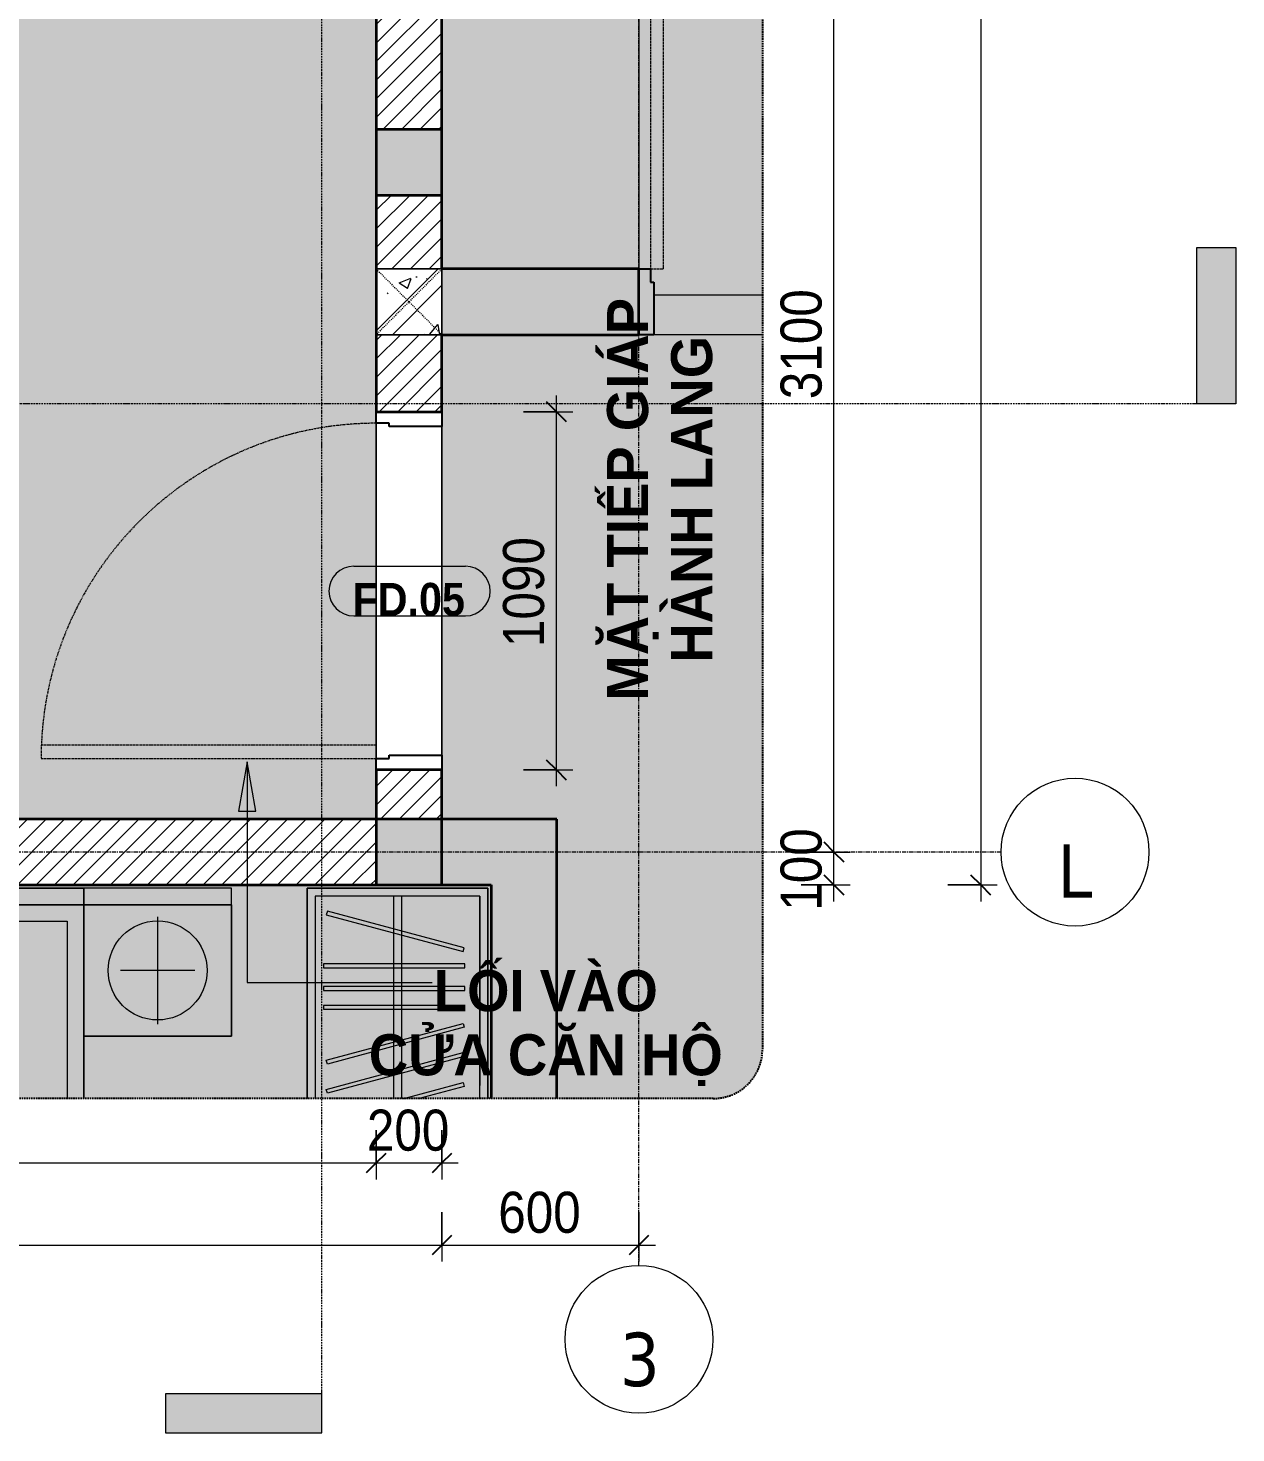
# Model space of a CAD drawing. Header units: millimetres. Extents: x 31499 to 223976, y 3719 to 80291.
# Drawn here: x 40793 to 44470, y 68169 to 72445 of the extents above; entities that cross this region are included whole.
import ezdxf

# ---------------------------------------------------------------- set-up
doc = ezdxf.new("R2010")
doc.units = ezdxf.units.MM
for name, pattern in [('Dash', [6, 3, -3]), ('Dash - Tight', [4.5, 3, -1.5]), ('Dash Dot 3_16_', [7.9375, 4.7625, -1.5875, 0, -1.5875]), ('Grid Line', [22.225, 12.7, -3.175, 3.175, -3.175]), ('Hidden', [7.14375, 4.7625, -2.38125])]:
    doc.linetypes.add(name, pattern=pattern)
for name, color, linetype, lineweight in [('0-1', 7, 'Continuous', 5), ('A-ANNO-DIMS', 211, 'Continuous', 9), ('A-ANNO-DIMS-50', 211, 'Continuous', 9), ('A-DETL-GENF-1', 7, 'Continuous', 18), ('A-DETL-GENF-3', 92, 'Dash - Tight', 18), ('A-DETL-GENF-4', 92, 'Hidden', 25), ('A-DETL-GENF-5', 9, 'Continuous', 18), ('A-DETL-MEDM', 33, 'Continuous', 35), ('A-DETL-THIN', 151, 'Continuous', 18), ('A-DOOR', 31, 'Continuous', 18), ('A-DOOR-FRAM', 31, 'Continuous', 25), ('A-DOOR-IDEN', 31, 'Continuous', 9), ('A-FLOR', 192, 'Continuous', 18), ('A-FLOR-2', 9, 'Continuous', 18), ('A-FLOR-3', 7, 'Continuous', 18), ('A-WALL', 113, 'Continuous', 18), ('A-WALL-7', 113, 'Continuous', 35), ('A-WALL-PATT-2', 111, 'Continuous', 18), ('G-ANNO-SYMB', 111, 'Continuous', 9), ('G-ANNO-SYMB-1', 111, 'Dash Dot 3_16_', 18), ('G-ANNO-TEXT-1', 7, 'Continuous', 9), ('G-ANNO-TEXT-2', 170, 'Continuous', 9), ('I-FURN', 30, 'Continuous', 18), ('I-FURN-1', 50, 'Continuous', 18), ('S-COLS', 52, 'Continuous', 18), ('S-COLS-8', 52, 'Dash', 18), ('S-COLS-9', 52, 'Continuous', 35), ('S-COLS-HDLN', 52, 'Dash', 18), ('S-GRID-1', 1, 'Grid Line', 9), ('S-GRID-IDEN', 1, 'Continuous', 9)]:
    doc.layers.add(name, color=color, linetype=linetype, lineweight=lineweight)
doc.layers.add('A-DETL-GENF-2', color=7, linetype='Continuous', lineweight=18, transparency=0.2)
doc.styles.add('Arial_B', font='arialbd.ttf', dxfattribs={"width": 0.9, "height": 100})
doc.styles.add('Arial_B_2', font='arialbd.ttf', dxfattribs={"width": 0.95, "height": 125})
doc.styles.add('Tahoma_B', font='tahomabd.ttf', dxfattribs={"height": 162.5})
doc.styles.add('UTM Avo', font='', dxfattribs={"width": 0.9, "height": 125})
doc.styles.get('UTM Avo').set_extended_font_data('UTM Avo')
doc.dimstyles.new('1_Dim_chi_tiet_2_5', dxfattribs={"dimscale": 304.8, "dimtxt": 124.912619, "dimasz": 0.19685, "dimexe": 0.164042, "dimexo": 0.0625, "dimgap": 0.016404, "dimtad": 1, "dimdec": 0, "dimrnd": 5, "dimzin": 0, "dimdsep": 46, "dimtxsty": 'UTM Avo', "dimblk1": 'OBLIQUE', "dimblk2": 'OBLIQUE', "dimsah": 1, "dimcen": 0.09, "dimdle": 0.164042, "dimazin": 0, "dimtfac": 1, "dimtdec": 4, "dimtix": 1, "dimtmove": 0, "dimatfit": 3, "dimfxl": 0.328084, "dimfxlon": 1, "dimtvp": 1, "dimtolj": 1, "dimtzin": 0, "dimarcsym": 2})
pattern_1 = [(45, (0, 0), (-28.284271, 28.284271), [])]
pattern_2 = [(50, (0, 0), (364.3679, -31.8783), [38.1, -419.1]), (355, (0, 0), (-70.4859, 382.1133), [30.48, -335.28]), (100.451, (30.36, -2.66), (293.885, 350.2334), [32.38, -356.18]), (46.184, (0, 101.6), (542.1585, -84.0858), [57.15, -628.65]), (96.636, (45.2, 94.6), (474.805, 494.8554), [48.57, -534.27]), (351.184, (0, 101.6), (474.8102, 494.85), [45.72, -502.92]), (21, (50.8, 76.2), (303.2285, -204.5305), [38.1, -419.1]), (326, (50.8, 76.2), (123.6039, 368.376), [30.48, -335.28]), (71.451, (76.07, 59.16), (426.8341, 163.8427), [32.38, -356.18]), (37.5, (0, 0), (6.17665, 169.11015), [3.353, -327.863, 3.353, -337.007, -336.55]), (37.5, (0, 0), (6.17665, 169.11015), [-671.576, 3.353, -333.197]), (7.5, (0, 0), (133.63888, 200.3615), [3.353, -190.703, 3.353, -320.243, -128.27]), (7.5, (0, 0), (133.63888, 200.3615), [-517.652, 3.353, -124.917]), (327.5, (-113.28, 0), (271.18182, -11.45836), [3.353, -123.647, 3.353, -392.887, -525.78]), (327.5, (-113.28, 0), (271.18182, -11.45836), [-523.24, 3.353, -522.427]), (317.5, (-164.08, 0), (296.2585, 50.85285), [3.353, -161.747, 3.353, -259.791, -373.38]), (317.5, (-164.08, 0), (296.2585, 50.85285), [-428.244, 3.353, -370.027]), (45, (0, 0), (-125.7236, 125.7236), []), (45, (0, 190.5), (-125.7236, 125.7236), [])]

# ---------------------------------------------------------------- blocks, each defined once
blk = doc.blocks.new('NCV_TKTC_KET CAU_rvt-1-TKCS_CĂN HỘ LOẠI 2A - MẶT BẰNG')
at = {"layer": 'A-FLOR-2'}
for p, q in [((42652.6, 73111.9), (42652.6, 71711.9)), ((42697.6, 71633.6), (43028.4, 71633.6))]:
    blk.add_line(p, q, dxfattribs=at)
blk = doc.blocks.new('GIUONG NGU-2TAB-1600x2000 - GIUONG NGU-2TAB-1600x2000-885815-TKCS_CĂN HỘ LOẠI 2A - MẶT BẰNG')
at = {"layer": 'I-FURN-1'}
for p, q in [((458.5, 0), (8.5, 0)), ((8.5, 0), (8.5, -50)), ((458.5, -50), (458.5, 0)), ((2108.2, 0), (458.5, 0)), ((458.5, 0), (458.5, -50)), ((458.5, 0), (2108.2, 0)), ((2108.2, -50), (2108.2, 0)), ((2558.2, 0), (2108.2, 0)), ((2108.2, 0), (2108.2, -50)), ((2558.2, -50), (2558.2, 0)), ((458.5, -50), (8.5, -50)), ((8.5, -50), (8.5, -450.3)), ((8.5, -50), (458.5, -50)), ((458.5, -50), (8.5, -50)), ((8.5, -50), (8.5, -450.3)), ((458.5, -450.3), (458.5, -50)), ((2108.2, -50), (458.5, -50)), ((458.5, -50), (458.5, -640)), ((458.5, -50), (2108.2, -50)), ((458.5, -640), (458.5, -50)), ((458.5, -450.3), (458.5, -50)), ((458.5, -50), (2108.2, -50)), ((2558.2, -50), (2108.2, -50)), ((2108.2, -50), (2108.2, -450.3)), ((2108.2, -640), (2108.2, -50)), ((2108.2, -50), (2558.2, -50)), ((2108.2, -50), (2558.2, -50)), ((2108.2, -450.3), (2108.2, -50)), ((2108.2, -50), (2108.2, -640)), ((2558.2, -450.3), (2558.2, -50)), ((2558.2, -50), (2558.2, -450.3)), ((233.5, -86.8), (233.5, -413.5)), ((508.5, -100), (2058.2, -100)), ((508.5, -640), (508.5, -100)), ((2058.2, -100), (2058.2, -640)), ((2333.2, -86.8), (2333.2, -413.5)), ((120.2, -250.2), (346.8, -250.2)), ((2446.5, -250.2), (2219.8, -250.2)), ((8.5, -450.3), (458.5, -450.3)), ((8.5, -450.3), (458.5, -450.3)), ((2108.2, -450.3), (2558.2, -450.3)), ((2558.2, -450.3), (2108.2, -450.3))]:
    blk.add_line(p, q, dxfattribs=at)
for centre in [(233.5, -250.2), (2333.2, -250.2)]:
    blk.add_circle(centre, 150.7, dxfattribs=at)
blk = doc.blocks.new('TU QUAN AO-SUITE ROOM_3 - TU QUAN AO-SUITE ROOM_3-901193-TKCS_CĂN HỘ LOẠI 2A - MẶT BẰNG')
at = {"layer": 'I-FURN-1'}
for p, q in [((-550, 0), (-550, 640)), ((-550, 640), (-550, 0)), ((-526, 640), (-526, 600)), ((-526, 640), (-526, 24)), ((-526, 24), (-526, 600)), ((-478.3, 603.1), (-340.7, 640)), ((-478.3, 511.9), (-61.3, 623.6)), ((-475.2, 591.5), (-478.3, 603.1)), ((-294.4, 640), (-475.2, 591.5)), ((-58.2, 612.1), (-475.2, 500.3)), ((-287, 576), (-287, 640)), ((-263, 576), (-263, 640)), ((-61.3, 623.6), (-58.2, 612.1)), ((-24, 24), (-24, 640)), ((0, 640), (0, 0)), ((0, 0), (0, 640)), ((-550, 24), (-550, 576)), ((-287, 24), (-287, 576)), ((-263, 24), (-263, 576)), ((-478.3, 423.1), (-61.3, 534.9)), ((-58.2, 523.3), (-475.2, 411.5)), ((-61.3, 534.9), (-58.2, 523.3)), ((-475.2, 500.3), (-478.3, 511.9)), ((-475.2, 411.5), (-478.3, 423.1)), ((-480.1, 368.4), (-480.1, 356.4)), ((-50.1, 368.4), (-480.1, 368.4)), ((-480.1, 356.4), (-50.1, 356.4)), ((-50.1, 356.4), (-50.1, 368.4)), ((-480.1, 311.2), (-480.1, 299.2)), ((-50.1, 311.2), (-480.1, 311.2)), ((-50.1, 299.2), (-50.1, 311.2)), ((-480.1, 299.2), (-50.1, 299.2)), ((-480.1, 241.7), (-480.1, 229.7)), ((-50.1, 241.7), (-480.1, 241.7)), ((-480.1, 229.7), (-50.1, 229.7)), ((-50.1, 229.7), (-50.1, 241.7)), ((-475.2, 192.7), (-478.3, 181.1)), ((-478.3, 181.1), (-61.3, 69.4)), ((-58.2, 80.9), (-475.2, 192.7)), ((-61.3, 69.4), (-58.2, 80.9)), ((-526, 24), (-24, 24)), ((0, 0), (-550, 0)), ((-550, 0), (0, 0))]:
    blk.add_line(p, q, dxfattribs=at)
blk = doc.blocks.new('NCV_TKTC_TANG 2_rvt-1-TKCS_CĂN HỘ LOẠI 2A - MẶT BẰNG')
at = {"layer": 'A-FLOR-3'}
for p, q in [((41852.6, 70036.9), (41852.6, 73236.9)), ((41852.6, 71277.4), (41852.6, 70187.4)), ((42052.6, 70232.3), (42052.6, 71232.4))]:
    blk.add_line(p, q, dxfattribs=at)
at = {"layer": 'I-FURN'}
blk.add_blockref('GIUONG NGU-2TAB-1600x2000 - GIUONG NGU-2TAB-1600x2000-885815-TKCS_CĂN HỘ LOẠI 2A - MẶT BẰNG', (38854.1, 69826.9), dxfattribs=at)
at = {"layer": 'I-FURN', "rotation": 180}
blk.add_blockref('TU QUAN AO-SUITE ROOM_3 - TU QUAN AO-SUITE ROOM_3-901193-TKCS_CĂN HỘ LOẠI 2A - MẶT BẰNG', (41642.6, 69826.9), dxfattribs=at)
blk = doc.blocks.new('G1_SOF - BO TRU - 200x200-3052400-TKCS_CĂN HỘ LOẠI 2A - MẶT BẰNG')
at = {"layer": 'S-COLS-HDLN'}
for p, q in [((-100, 100), (100, -100)), ((100, 100), (-100, -100))]:
    blk.add_line(p, q, dxfattribs=at)
blk = doc.blocks.new('FD_01 - FD_01-1200x2200mm-1787918-TKCS_CĂN HỘ LOẠI 2A - MẶT BẰNG')
at = {"layer": 'A-DETL-GENF-3'}
for p, q in [((610, -100), (570, -100)), ((570, -100), (570, -1320)), ((610, -1320), (610, -100)), ((570, -1320), (610, -1320))]:
    blk.add_line(p, q, dxfattribs=at)
blk.add_arc((610, -100), 1220, 253.7549, 268.1211, dxfattribs=at)
at = {"layer": 'A-DOOR-FRAM'}
for p, q in [((600, 100), (645, 100)), ((600, -60), (600, 100)), ((645, 100), (645, -100)), ((610, -60), (600, -60)), ((610, -100), (610, -60)), ((645, -100), (610, -100))]:
    blk.add_line(p, q, dxfattribs=at)
blk = doc.blocks.new('FD_05 - FD_05-1000x2200mm-835433-TKCS_CĂN HỘ LOẠI 2A - MẶT BẰNG')
at = {"layer": 'A-DETL-GENF-3'}
for p, q in [((510, -100), (470, -100)), ((470, -100), (470, -1120)), ((510, -1120), (510, -100)), ((470, -1120), (510, -1120))]:
    blk.add_line(p, q, dxfattribs=at)
blk.add_arc((510, -100), 1020, 180, 267.7525, dxfattribs=at)
at = {"layer": 'A-DOOR-FRAM'}
for p, q in [((-545, 100), (-500, 100)), ((-545, -100), (-545, 100)), ((-500, 100), (-500, -60)), ((500, 100), (545, 100)), ((500, -60), (500, 100)), ((545, 100), (545, -100)), ((-500, -60), (-510, -60)), ((-510, -60), (-510, -100)), ((510, -60), (500, -60)), ((510, -100), (510, -60)), ((-510, -100), (-545, -100)), ((545, -100), (510, -100))]:
    blk.add_line(p, q, dxfattribs=at)
blk = doc.blocks.new('BORDER VIEW - BORDER VIEW-3749566-TKCS_CĂN HỘ LOẠI 2A - MẶT BẰNG')
at = {"layer": 'A-DETL-GENF-4'}
for p, q in [((9975.9, 9485), (9975.9, 150)), ((9825.9, 0), (150, 0))]:
    blk.add_line(p, q, dxfattribs=at)
blk.add_arc((9825.9, 150), 150, 270, 0, dxfattribs=at)
blk = doc.blocks.new('Grid - M_Grid Head - Circle-353313-TKCS_CĂN HỘ LOẠI 2A - MẶT BẰNG')
at = {"layer": 'S-GRID-IDEN'}
blk.add_circle((0, 0), 4.5, dxfattribs=at)
blk = doc.blocks.new('Section - 3_32_ x 3_8_-4701953-TKCS_CĂN HỘ LOẠI 2A - MẶT BẰNG')
at = {"layer": 'G-ANNO-SYMB'}
blk.add_hatch(color=256, dxfattribs=at).paths.add_polyline_path([(0, 9.525), (0, 0), (-2.38125, 0), (-2.38125, 9.525)])
for p, q in [((0, 9.525), (-2.38125, 9.525)), ((-2.38125, 9.525), (-2.38125, 0)), ((0, 0), (0, 9.525)), ((-2.38125, 0), (0, 0))]:
    blk.add_line(p, q, dxfattribs=at)
blk = doc.blocks.new('DIMBLOCK1-TKCS_CĂN HỘ LOẠI 2A - MẶT BẰNG')
at = {"layer": 'A-ANNO-DIMS-50', "lineweight": 25}
for p, q in [((43245.9, 69936.9), (43215.9, 69966.9)), ((43245.9, 69936.9), (43275.9, 69906.9)), ((43245.9, 69836.9), (43215.9, 69866.9)), ((43245.9, 69836.9), (43275.9, 69806.9))]:
    blk.add_line(p, q, dxfattribs=at)
at = {"layer": 'A-ANNO-DIMS-50'}
for p, q in [((43145.9, 69936.9), (43295.9, 69936.9)), ((43245.9, 69936.9), (43145.9, 69936.9)), ((43245.9, 69786.9), (43245.9, 69936.9)), ((43145.9, 69836.9), (43295.9, 69836.9)), ((43245.9, 69836.9), (43145.9, 69836.9))]:
    blk.add_line(p, q, dxfattribs=at)
at = {"layer": 'A-ANNO-DIMS-50', "color": 0, "insert": (43083.5, 69758.6), "char_height": 125, "width": 308.118, "attachment_point": 1, "rotation": 90, "line_spacing_factor": 1.110334, "style": 'UTM Avo'}
blk.add_mtext('100', dxfattribs=at)
blk = doc.blocks.new('_Oblique')
at = {"color": 0, "linetype": 'ByBlock', "lineweight": -2}
blk.add_line((-0.5, -0.5), (0.5, 0.5), dxfattribs=at)
blk = doc.blocks.new('DIMBLOCK2-TKCS_CĂN HỘ LOẠI 2A - MẶT BẰNG')
at = {"layer": 'A-ANNO-DIMS-50'}
for p, q in [((43145.9, 73036.9), (43295.9, 73036.9)), ((43245.9, 73036.9), (43145.9, 73036.9)), ((43245.9, 69936.9), (43245.9, 73036.9)), ((43145.9, 69936.9), (43295.9, 69936.9)), ((43245.9, 69936.9), (43145.9, 69936.9))]:
    blk.add_line(p, q, dxfattribs=at)
at = {"layer": 'A-ANNO-DIMS-50', "lineweight": 25}
for p, q in [((43245.9, 73036.9), (43215.9, 73066.9)), ((43245.9, 73036.9), (43275.9, 73006.9)), ((43245.9, 69936.9), (43215.9, 69966.9)), ((43245.9, 69936.9), (43275.9, 69906.9))]:
    blk.add_line(p, q, dxfattribs=at)
at = {"layer": 'A-ANNO-DIMS-50', "color": 0, "insert": (43083.5, 71315.7), "char_height": 125, "width": 410.824, "attachment_point": 1, "rotation": 90, "line_spacing_factor": 1.110334, "style": 'UTM Avo'}
blk.add_mtext('3100', dxfattribs=at)
blk = doc.blocks.new('DIMBLOCK4-TKCS_CĂN HỘ LOẠI 2A - MẶT BẰNG')
at = {"layer": 'A-ANNO-DIMS-50', "lineweight": 25}
for p, q in [((43692.9, 78236.9), (43662.9, 78266.9)), ((43692.9, 78236.9), (43722.9, 78206.9)), ((43692.9, 69836.9), (43662.9, 69866.9)), ((43692.9, 69836.9), (43722.9, 69806.9))]:
    blk.add_line(p, q, dxfattribs=at)
at = {"layer": 'A-ANNO-DIMS-50'}
for p, q in [((43692.9, 78286.9), (43692.9, 69786.9)), ((43792.9, 78236.9), (43642.9, 78236.9)), ((43692.9, 78236.9), (43792.9, 78236.9)), ((43592.9, 69836.9), (43742.9, 69836.9)), ((43692.9, 69836.9), (43592.9, 69836.9))]:
    blk.add_line(p, q, dxfattribs=at)
at = {"layer": 'A-ANNO-DIMS-50', "color": 0, "insert": (43530.5, 73865.8), "char_height": 125, "width": 410.824, "attachment_point": 1, "rotation": 90, "line_spacing_factor": 1.110334, "style": 'UTM Avo'}
blk.add_mtext('8400', dxfattribs=at)
blk = doc.blocks.new('DIMBLOCK20-TKCS_CĂN HỘ LOẠI 2A - MẶT BẰNG')
at = {"layer": 'A-ANNO-DIMS-50'}
for p, q in [((33652.6, 68840.8), (33652.6, 68690.8)), ((33652.6, 68740.8), (33652.6, 68840.8)), ((42052.6, 68840.8), (42052.6, 68690.8)), ((42052.6, 68740.8), (42052.6, 68840.8)), ((33602.6, 68740.8), (42052.6, 68740.8))]:
    blk.add_line(p, q, dxfattribs=at)
at = {"layer": 'A-ANNO-DIMS-50', "lineweight": 25}
for p, q in [((33652.6, 68740.8), (33682.6, 68770.8)), ((42052.6, 68740.8), (42082.6, 68770.8)), ((33652.6, 68740.8), (33622.6, 68710.8)), ((42052.6, 68740.8), (42022.6, 68710.8))]:
    blk.add_line(p, q, dxfattribs=at)
at = {"layer": 'A-ANNO-DIMS-50', "color": 0, "insert": (37681.4, 68903.2), "char_height": 125, "width": 410.824, "attachment_point": 1, "line_spacing_factor": 1.110334, "style": 'UTM Avo'}
blk.add_mtext('8400', dxfattribs=at)
blk = doc.blocks.new('DIMBLOCK21-TKCS_CĂN HỘ LOẠI 2A - MẶT BẰNG')
at = {"layer": 'A-ANNO-DIMS-50'}
for p, q in [((42052.6, 68840.8), (42052.6, 68690.8)), ((42052.6, 68740.8), (42052.6, 68840.8)), ((42652.6, 68840.8), (42652.6, 68690.8)), ((42652.6, 68740.8), (42652.6, 68840.8)), ((42052.6, 68740.8), (42702.6, 68740.8))]:
    blk.add_line(p, q, dxfattribs=at)
at = {"layer": 'A-ANNO-DIMS-50', "lineweight": 25}
for p, q in [((42052.6, 68740.8), (42082.6, 68770.8)), ((42652.6, 68740.8), (42682.6, 68770.8)), ((42052.6, 68740.8), (42022.6, 68710.8)), ((42652.6, 68740.8), (42622.6, 68710.8))]:
    blk.add_line(p, q, dxfattribs=at)
at = {"layer": 'A-ANNO-DIMS-50', "color": 0, "insert": (42224.2, 68903.2), "char_height": 125, "width": 308.118, "attachment_point": 1, "line_spacing_factor": 1.110334, "style": 'UTM Avo'}
blk.add_mtext('600', dxfattribs=at)
blk = doc.blocks.new('STN_Door Tag - STN_Door Tag-1788670-TKCS_CĂN HỘ LOẠI 2A - MẶT BẰNG')
at = {"layer": 'A-DOOR-IDEN'}
for p, q in [((-3.37, 1.495), (3.431, 1.495)), ((-3.37, -1.524), (3.431, -1.524))]:
    blk.add_line(p, q, dxfattribs=at)
for centre, start, end in [((-3.37, -0.015), 90, 270), ((3.431, -0.015), 270, 90)]:
    blk.add_arc(centre, 1.509, start, end, dxfattribs=at)
blk = doc.blocks.new('DIMBLOCK22-TKCS_CĂN HỘ LOẠI 2A - MẶT BẰNG')
at = {"layer": 'A-ANNO-DIMS-50'}
for p, q in [((42401, 70137.3), (42401, 71327.3)), ((42301, 71277.3), (42451, 71277.3)), ((42401, 71277.3), (42301, 71277.3)), ((42301, 70187.3), (42451, 70187.3)), ((42401, 70187.3), (42301, 70187.3))]:
    blk.add_line(p, q, dxfattribs=at)
at = {"layer": 'A-ANNO-DIMS-50', "lineweight": 25}
for p, q in [((42401, 71277.3), (42371, 71307.3)), ((42401, 71277.3), (42431, 71247.3)), ((42401, 70187.3), (42371, 70217.3)), ((42401, 70187.3), (42431, 70157.3))]:
    blk.add_line(p, q, dxfattribs=at)
at = {"layer": 'A-ANNO-DIMS-50', "color": 0, "insert": (42238.6, 70561.2), "char_height": 125, "width": 410.824, "attachment_point": 1, "rotation": 90, "line_spacing_factor": 1.110334, "style": 'UTM Avo'}
blk.add_mtext('1090', dxfattribs=at)
blk = doc.blocks.new('DIMBLOCK61-TKCS_CĂN HỘ LOẠI 2A - MẶT BẰNG')
at = {"layer": 'A-ANNO-DIMS-50'}
for p, q in [((35052.6, 69090.8), (35052.6, 68940.8)), ((35052.6, 68990.8), (35052.6, 69090.8)), ((41852.6, 69090.8), (41852.6, 68940.8)), ((41852.6, 68990.8), (41852.6, 69090.8)), ((35052.6, 68990.8), (41852.6, 68990.8))]:
    blk.add_line(p, q, dxfattribs=at)
at = {"layer": 'A-ANNO-DIMS-50', "lineweight": 25}
for p, q in [((35052.6, 68990.8), (35082.6, 69020.8)), ((41852.6, 68990.8), (41882.6, 69020.8)), ((35052.6, 68990.8), (35022.6, 68960.8)), ((41852.6, 68990.8), (41822.6, 68960.8))]:
    blk.add_line(p, q, dxfattribs=at)
at = {"layer": 'A-ANNO-DIMS-50', "color": 0, "insert": (38281.4, 69153.2), "char_height": 125, "width": 410.824, "attachment_point": 1, "line_spacing_factor": 1.110334, "style": 'UTM Avo'}
blk.add_mtext('6800', dxfattribs=at)
blk = doc.blocks.new('DIMBLOCK62-TKCS_CĂN HỘ LOẠI 2A - MẶT BẰNG')
at = {"layer": 'A-ANNO-DIMS-50'}
for p, q in [((41852.6, 69090.8), (41852.6, 68940.8)), ((41852.6, 68990.8), (41852.6, 69090.8)), ((42052.6, 69090.8), (42052.6, 68940.8)), ((42052.6, 68990.8), (42052.6, 69090.8)), ((41852.6, 68990.8), (42102.6, 68990.8))]:
    blk.add_line(p, q, dxfattribs=at)
at = {"layer": 'A-ANNO-DIMS-50', "lineweight": 25}
for p, q in [((41852.6, 68990.8), (41882.6, 69020.8)), ((42052.6, 68990.8), (42082.6, 69020.8)), ((41852.6, 68990.8), (41822.6, 68960.8)), ((42052.6, 68990.8), (42022.6, 68960.8))]:
    blk.add_line(p, q, dxfattribs=at)
at = {"layer": 'A-ANNO-DIMS-50', "color": 0, "insert": (41824.3, 69153.2), "char_height": 125, "width": 308.118, "attachment_point": 1, "line_spacing_factor": 1.110334, "style": 'UTM Avo'}
blk.add_mtext('200', dxfattribs=at)

msp = doc.modelspace()

# ---------------------------------------------------------------- hatches: boundary and pattern name
at = {"layer": 'A-DETL-GENF-1'}
msp.add_hatch(color=256, dxfattribs=at).paths.add_polyline_path([(38852.6, 70036.9), (41852.6, 70036.9), (41852.6, 73236.9), (38052.6, 73236.9), (38052.6, 76436.9), (37052.6, 76436.9), (37052.6, 73236.9), (35052.6, 73236.9), (35052.6, 70036.9), (37552.6, 70036.9), (37552.7, 70111.9), (38852.6, 70111.9)])
at = {"layer": 'A-DETL-GENF-2'}
h = msp.add_hatch(color=256, dxfattribs=at)
h.paths.add_polyline_path([(38862.6, 69186.9), (42878.4, 69186.9), (42917.2, 69192.1), (42953.4, 69207), (42984.5, 69230.9), (43008.3, 69261.9), (43023.3, 69298.1), (43028.4, 69336.9), (43028.4, 78671.9), (43023.3, 78710.7), (43008.3, 78746.9), (42984.5, 78778), (42953.4, 78801.8), (42917.2, 78816.8), (42878.4, 78821.9), (33202.6, 78821.9), (33163.7, 78816.8), (33127.6, 78801.8), (33096.5, 78778), (33072.7, 78746.9), (33057.7, 78710.7), (33052.6, 78668.1), (33052.6, 69336.9), (33057.7, 69298.1), (33072.7, 69261.9), (33096.5, 69230.9), (33127.6, 69207), (33163.7, 69192.1), (33202.6, 69186.9), (38852.6, 69186.9)])
h.paths.add_polyline_path([(37495.5, 69694.2), (37483, 69695.9), (37471.4, 69700.7), (37461.4, 69708.3), (37453.7, 69718.3), (37448.9, 69729.9), (37447.3, 69742.4), (37450.5, 69742.4), (37452.3, 69729.9), (37457.7, 69718.3), (37463.6, 69710.6), (37473, 69703.4), (37483.8, 69698.9), (37495.5, 69697.4), (37507.9, 69699.2), (37519.5, 69704.6), (37527.3, 69710.6), (37534.4, 69719.9), (37538.9, 69730.7), (37540.5, 69742.4), (37543.6, 69742.4), (37542, 69729.9), (37537.2, 69718.3), (37529.5, 69708.3), (37518, 69700), (37507.1, 69695.7), (37503.3, 69695.2)])
h.paths.add_polyline_path([(38042.6, 69761.9), (37552.6, 69761.9), (37552.6, 69836.9), (34352.6, 69836.9), (34352.6, 69761.9), (33652.6, 69761.9), (33652.6, 76536.9), (36152.6, 76536.9), (36152.6, 78036.9), (34052.6, 78036.9), (34052.6, 77886.9), (33652.6, 77886.9), (33652.6, 78238.6), (42252.6, 78238.6), (42252.6, 78640.2), (42652.6, 78640.2), (42652.2, 74516.9), (42052.6, 74516.9), (42052.6, 69836.9), (38852.6, 69836.9), (38852.6, 69761.9), (38052.6, 69761.9)])
h.paths.add_polyline_path([(42369, 73111.9), (42252.6, 73111.9), (42252.6, 73311.9), (42652.6, 73311.9), (42652.6, 73111.9), (42472.5, 73111.9)])
at = {"layer": 'A-DETL-GENF-5'}
h = msp.add_hatch(dxfattribs=at)
h.set_pattern_fill('FP_2', color=256, style=0, pattern_type=2)
h.set_pattern_definition(pattern_2)
h.paths.add_polyline_path([(38052.6, 69761.9), (38852.6, 69762), (38852.6, 70111.9), (37552.7, 70111.9), (37552.7, 69761.9), (37683.7, 69761.9)])
h.paths.add_polyline_path([(33677.6, 69761.9), (34352.6, 69761.9), (34352.6, 70111.9), (33652.6, 70111.9), (33652.6, 69761.9)])
h.paths.add_polyline_path([(41852.6, 69836.9), (42052.6, 69836.9), (42052.6, 70036.9), (41852.6, 70036.9), (41852.6, 69963.7)])
h.paths.add_polyline_path([(42052.6, 71936.9), (42052.6, 72136.9), (41852.6, 72136.9), (41852.6, 71936.9), (41884.8, 71936.9)])
h.paths.add_polyline_path([(34352.6, 73039), (34352.6, 73386.9), (33652.6, 73386.9), (33652.6, 73039), (33852.6, 73039)])
h.paths.add_polyline_path([(36952.6, 73236.9), (37052.6, 73236.9), (37052.6, 73436.9), (36952.6, 73436.9), (36952.6, 73336.9)])
h.paths.add_polyline_path([(38052.6, 73236.9), (38152.6, 73236.9), (38152.6, 73436.9), (38052.6, 73436.9), (38052.6, 73336.9)])
h.paths.add_polyline_path([(39952.6, 73236.9), (40052.6, 73236.9), (40052.6, 73436.9), (39952.6, 73436.9), (39952.6, 73273.5)])
h.paths.add_polyline_path([(42652.2, 74516.9), (42653, 74516.9), (42652.6, 74916.9), (42452.6, 74916.9), (42452.6, 74516.9)])
h.paths.add_polyline_path([(38152.6, 76336.9), (38152.6, 76536.9), (38052.6, 76536.9), (38052.6, 76336.9)])
h.paths.add_polyline_path([(36957.3, 76336.9), (37052.6, 76336.9), (37052.6, 76536.9), (36952.6, 76536.9), (36952.6, 76336.9)])
h.paths.add_polyline_path([(33852.6, 76336.9), (33852.6, 76536.9), (33652.6, 76536.9), (33652.6, 76336.9)])
h.paths.add_polyline_path([(38152.6, 77886.9), (38652.6, 77886.9), (38652.6, 78236.9), (37952.6, 78236.9), (37952.6, 77886.9), (38052.6, 77886.9)])
h.paths.add_polyline_path([(34052.6, 77886.9), (34052.6, 78236.9), (33652.6, 78236.9), (33652.6, 77886.9), (33890.6, 77886.9)])
h.paths.add_polyline_path([(42252.6, 77936.9), (42652.6, 77936.9), (42652.2, 78640.2), (42252.6, 78640.2), (42252.6, 78029)])
at = {"layer": 'A-WALL-PATT-2'}
h = msp.add_hatch(dxfattribs=at)
h.set_pattern_fill('FP_1', color=256, style=0, pattern_type=2)
h.set_pattern_definition(pattern_1)
h.paths.add_polyline_path([(42052.6, 70036.9), (42052.6, 70036.9), (42052.6, 70187.3), (41852.6, 70187.3), (41852.6, 70036.9)])
h.paths.add_polyline_path([(42052.6, 71277.3), (42052.6, 71511.9), (41852.6, 71511.9), (41852.6, 71277.3), (42052.6, 71277.3)])
h.paths.add_polyline_path([(41852.6, 71711.9), (42052.6, 71711.9), (42052.6, 71936.9), (41852.6, 71936.9)])
h.paths.add_polyline_path([(41852.6, 72136.9), (42052.6, 72136.9), (42052.6, 74516.9), (41852.6, 74516.9), (41852.6, 72824.1)])
h = msp.add_hatch(dxfattribs=at)
h.set_pattern_fill('FP_1', color=256, style=0, pattern_type=2)
h.set_pattern_definition(pattern_1)
h.paths.add_polyline_path([(39691.7, 69836.9), (41852.6, 69836.9), (41852.6, 70036.9), (38852.6, 70036.9), (38852.7, 69836.9)])
at = {"layer": 'G-ANNO-TEXT-2'}
msp.add_hatch(color=256, dxfattribs=at).paths.add_polyline_path([(41459.7, 70212.1), (41433.2, 70062.1), (41486.1, 70062.1)])
at = {"layer": 'S-COLS'}
h = msp.add_hatch(dxfattribs=at)
h.set_pattern_fill('FP_2', color=256, style=0, pattern_type=2)
h.set_pattern_definition(pattern_2)
h.paths.add_polyline_path([(42052.6, 71511.9), (42052.6, 71711.9), (41852.6, 71711.9), (41852.6, 71511.9)])

# ---------------------------------------------------------------- linework, layer by layer
at = {"layer": 'A-DETL-MEDM'}
for p, q in [((42052.6, 72136.9), (41852.6, 72136.9)), ((41852.6, 72136.9), (41852.6, 71936.9)), ((42052.6, 71936.9), (42052.6, 72136.9)), ((41852.6, 71936.9), (42052.6, 71936.9)), ((42052.6, 70036.9), (41852.6, 70036.9)), ((41852.6, 70036.9), (41852.6, 69836.9)), ((42052.6, 69836.9), (42052.6, 70036.9)), ((41852.6, 69836.9), (42052.6, 69836.9))]:
    msp.add_line(p, q, dxfattribs=at)
at = {"layer": 'A-DETL-THIN'}
for p, q in [((42052.6, 74516.9), (42052.6, 72136.9)), ((41852.6, 72136.9), (41852.6, 73236.9)), ((41852.6, 70036.9), (41852.6, 71936.9)), ((42052.6, 71936.9), (42052.6, 70036.9)), ((38852.6, 70036.9), (41852.6, 70036.9)), ((41852.6, 69836.9), (38852.6, 69836.9))]:
    msp.add_line(p, q, dxfattribs=at)
at = {"layer": 'A-FLOR'}
for p, q in [((43028.4, 71511.9), (42697.6, 71511.9)), ((42052.6, 71232.3), (42052.6, 70232.3)), ((42402.6, 69836.9), (42402.6, 69186.9))]:
    msp.add_line(p, q, dxfattribs=at)
at = {"layer": 'A-WALL'}
for p, q in [((41852.6, 71711.9), (42052.6, 71711.9)), ((42052.6, 71711.9), (42052.6, 71511.9)), ((42052.6, 71511.9), (41852.6, 71511.9)), ((42052.6, 70036.9), (42052.6, 69836.9))]:
    msp.add_line(p, q, dxfattribs=at)
at = {"layer": 'A-WALL-7'}
for p, q in [((41852.6, 75337.4), (41852.6, 72136.9)), ((42052.6, 71711.9), (42052.6, 73111.9)), ((41852.6, 71936.9), (41852.6, 71711.9)), ((42652.6, 71711.9), (42052.6, 71711.9)), ((42652.6, 71511.9), (42652.6, 71711.9)), ((41852.6, 71511.9), (41852.6, 71277.3)), ((42052.6, 71511.9), (42652.6, 71511.9)), ((42052.6, 71277.3), (42052.6, 71511.9)), ((41852.6, 71277.3), (42052.6, 71277.3)), ((41852.6, 70187.3), (41852.6, 70036.9)), ((42052.6, 70187.3), (41852.6, 70187.3)), ((42052.6, 70036.9), (42052.6, 70187.3)), ((41852.6, 70036.9), (38852.6, 70036.9)), ((42402.6, 70036.9), (42052.6, 70036.9)), ((42402.6, 69836.9), (42402.6, 70036.9)), ((38852.6, 69836.9), (41852.6, 69836.9)), ((42052.6, 69836.9), (42202.6, 69836.9)), ((42202.6, 69836.9), (42202.6, 69186.9)), ((42402.6, 69186.9), (42402.6, 69836.9))]:
    msp.add_line(p, q, dxfattribs=at)
at = {"layer": 'G-ANNO-SYMB-1'}
for p, q in [((41687.3, 68288.3), (41687.3, 79566.9)), ((44350.6, 71301.1), (32245.4, 71301.1))]:
    msp.add_line(p, q, dxfattribs=at)
at = {"layer": 'G-ANNO-TEXT-2'}
for p, q in [((41459.7, 70212.1), (41433.2, 70062.1)), ((41486.1, 70062.1), (41459.7, 70212.1)), ((41459.7, 70212.1), (41459.7, 69539.9)), ((41433.2, 70062.1), (41486.1, 70062.1)), ((41459.7, 69539.9), (41787.3, 69539.9)), ((41787.3, 69539.9), (42023, 69539.9))]:
    msp.add_line(p, q, dxfattribs=at)
at = {"layer": 'S-COLS'}
for p, q in [((42052.6, 71711.9), (41852.6, 71711.9)), ((42052.6, 71511.9), (42052.6, 71711.9)), ((41852.6, 71511.9), (42052.6, 71511.9)), ((42052.6, 69836.9), (42052.6, 70036.9))]:
    msp.add_line(p, q, dxfattribs=at)
at = {"layer": 'S-COLS-9'}
for p, q in [((41852.6, 71711.9), (41852.6, 71511.9)), ((41852.6, 69836.9), (42052.6, 69836.9))]:
    msp.add_line(p, q, dxfattribs=at)
at = {"layer": 'S-GRID-1'}
for p, q in [((42652.6, 69928.9), (42652.6, 78028.3)), ((42504.9, 69936.9), (33847.7, 69936.9)), ((43754.9, 69936.9), (42504.9, 69936.9)), ((42652.6, 68678.9), (42652.6, 69928.9))]:
    msp.add_line(p, q, dxfattribs=at)

# ---------------------------------------------------------------- block references
at = {"layer": '0-1'}
for name in ['NCV_TKTC_KET CAU_rvt-1-TKCS_CĂN HỘ LOẠI 2A - MẶT BẰNG', 'NCV_TKTC_TANG 2_rvt-1-TKCS_CĂN HỘ LOẠI 2A - MẶT BẰNG']:
    msp.add_blockref(name, (0, 0), dxfattribs=at)
at = {"layer": 'A-DETL-GENF-3'}
msp.add_blockref('BORDER VIEW - BORDER VIEW-3749566-TKCS_CĂN HỘ LOẠI 2A - MẶT BẰNG', (33052.6, 69186.9), dxfattribs=at)
at = {"layer": 'A-DOOR'}
for name, p, rotation in [('FD_01 - FD_01-1200x2200mm-1787918-TKCS_CĂN HỘ LOẠI 2A - MẶT BẰNG', (43297.6, 71611.9), 180), ('FD_05 - FD_05-1000x2200mm-835433-TKCS_CĂN HỘ LOẠI 2A - MẶT BẰNG', (41952.6, 70732.3), 269.9999999999999)]:
    msp.add_blockref(name, p, dxfattribs=dict(at, rotation=rotation))
at = {"layer": 'A-DOOR-IDEN', "xscale": 49.99999999999998, "yscale": 49.99999999999998, "zscale": 49.99999999999998}
msp.add_blockref('STN_Door Tag - STN_Door Tag-1788670-TKCS_CĂN HỘ LOẠI 2A - MẶT BẰNG', (41952.6, 70732.3), dxfattribs=at)
at = {"layer": 'G-ANNO-SYMB', "extrusion": (0, 0, -1), "xscale": 49.99999999999998, "yscale": 49.99999999999998, "zscale": 49.99999999999998}
msp.add_blockref('Section - 3_32_ x 3_8_-4701953-TKCS_CĂN HỘ LOẠI 2A - MẶT BẰNG', (-44350.6, 71301.1), dxfattribs=at)
at = {"layer": 'G-ANNO-SYMB', "xscale": 49.99999999999998, "yscale": 49.99999999999998, "zscale": 49.99999999999998, "rotation": 90}
msp.add_blockref('Section - 3_32_ x 3_8_-4701953-TKCS_CĂN HỘ LOẠI 2A - MẶT BẰNG', (41687.3, 68288.3), dxfattribs=at)
at = {"layer": 'S-COLS-8'}
msp.add_blockref('G1_SOF - BO TRU - 200x200-3052400-TKCS_CĂN HỘ LOẠI 2A - MẶT BẰNG', (41952.6, 71611.9), dxfattribs=at)
at = {"layer": 'S-GRID-IDEN', "xscale": 49.99999999999998, "yscale": 49.99999999999998, "zscale": 49.99999999999998, "rotation": 89.99999999999982}
msp.add_blockref('Grid - M_Grid Head - Circle-353313-TKCS_CĂN HỘ LOẠI 2A - MẶT BẰNG', (43979.9, 69936.9), dxfattribs=at)
at = {"layer": 'S-GRID-IDEN', "xscale": 49.99999999999998, "yscale": 49.99999999999998, "zscale": 49.99999999999998}
msp.add_blockref('Grid - M_Grid Head - Circle-353313-TKCS_CĂN HỘ LOẠI 2A - MẶT BẰNG', (42652.6, 68453.9), dxfattribs=at)

# ---------------------------------------------------------------- texts
at = {"layer": 'A-DOOR-IDEN', "insert": (41951.6, 70705.7), "char_height": 100, "width": 351.45, "attachment_point": 5, "line_spacing_factor": 0.936439, "style": 'Arial_B'}
msp.add_mtext('\\pt2.25,4.5,6.75,9,11.25,13.5,15.75,18,20.25,22.5,24.75,27,29.25,31.5,33.75,36,38.25,40.5,42.75,45,47.25,49.5,51.75,54,56.25,58.5,60.75,63,65.25,67.5,69.75,72;FD.05', dxfattribs=at)
at = {"layer": 'G-ANNO-TEXT-1', "insert": (42716.3, 71010.9), "char_height": 125, "width": 1350.9, "attachment_point": 5, "rotation": 90, "line_spacing_factor": 0.936439, "style": 'Arial_B_2'}
msp.add_mtext('\\pt570,1140,1710,2280,2850,3420,3990,4560,5130,5700,6270,6840,7410,7980,8550,9120,9690,10260,10830,11400,11970,12540,13110,13680,14250,14820,15390,15960,16530,17100,17670,18240;MẶT TIẾP GIÁP\\PHÀNH LANG', dxfattribs=at)
at = {"layer": 'G-ANNO-TEXT-1', "insert": (42369, 69401.4), "char_height": 125, "width": 1156.15, "attachment_point": 5, "line_spacing_factor": 0.936439, "style": 'Arial_B_2'}
msp.add_mtext('\\pt570,1140,1710,2280,2850,3420,3990,4560,5130,5700,6270,6840,7410,7980,8550,9120,9690,10260,10830,11400,11970,12540,13110,13680,14250,14820,15390,15960,16530,17100,17670,18240;LỐI VÀO\\PCỬA CĂN HỘ', dxfattribs=at)

# ---------------------------------------------------------------- dimensions: what is measured, and where the dimension line sits
at = {"layer": 'A-ANNO-DIMS'}
for base, p1, p2, override, picture, middle in [((43692.9, 69836.9), (43792.9, 78236.9), (43592.9, 69836.9), {"dimpost": '<>', "dimfxl": 8402.380615}, 'DIMBLOCK4-TKCS_CĂN HỘ LOẠI 2A - MẶT BẰNG', (43623.2, 74036.9)), ((43245.9, 73036.9), (43145.9, 69936.9), (43145.9, 73036.9), {"dimpost": '<>', "dimfxl": 3099.949304}, 'DIMBLOCK2-TKCS_CĂN HỘ LOẠI 2A - MẶT BẰNG', (43176.2, 71486.9)), ((42401, 71277.3), (42301, 70187.3), (42301, 71277.3), {"dimpost": '<>', "dimfxl": 1090}, 'DIMBLOCK22-TKCS_CĂN HỘ LOẠI 2A - MẶT BẰNG', (42331.3, 70732.3)), ((43245.9, 69936.9), (43145.9, 69836.9), (43145.9, 69936.9), {"dimpost": '<>', "dimfxl": 100}, 'DIMBLOCK1-TKCS_CĂN HỘ LOẠI 2A - MẶT BẰNG', (43176.2, 69886.9))]:
    dim = msp.add_linear_dim(base=base, p1=p1, p2=p2, angle=90, dimstyle='1_Dim_chi_tiet_2_5', override=override, dxfattribs=at)
    dim.commit()
    dim.dimension.update_dxf_attribs({"geometry": picture, "text_midpoint": middle})
for base, p1, p2, override, picture, middle in [((41852.6, 68990.8), (35052.6, 69090.8), (41852.6, 69090.8), {"dimpost": '<>', "dimfxl": 6800.071331}, 'DIMBLOCK61-TKCS_CĂN HỘ LOẠI 2A - MẶT BẰNG', (38452.6, 69060.5)), ((42052.6, 68990.8), (41852.6, 69090.8), (42052.6, 69090.8), {"dimpost": '<>', "dimfxl": 200}, 'DIMBLOCK62-TKCS_CĂN HỘ LOẠI 2A - MẶT BẰNG', (41952.6, 69060.5)), ((42052.6, 68740.8), (33652.6, 68840.8), (42052.6, 68840.8), {"dimpost": '<>', "dimfxl": 8400.071331}, 'DIMBLOCK20-TKCS_CĂN HỘ LOẠI 2A - MẶT BẰNG', (37852.6, 68810.5)), ((42652.6, 68740.8), (42052.6, 68840.8), (42652.6, 68840.8), {"dimpost": '<>', "dimfxl": 599.928669}, 'DIMBLOCK21-TKCS_CĂN HỘ LOẠI 2A - MẶT BẰNG', (42352.6, 68810.5))]:
    dim = msp.add_linear_dim(base=base, p1=p1, p2=p2, dimstyle='1_Dim_chi_tiet_2_5', override=override, dxfattribs=at)
    dim.commit()
    dim.dimension.update_dxf_attribs({"geometry": picture, "text_midpoint": middle})

# ---------------------------------------------------------------- next in the draw order: texts
at = {"layer": 'S-GRID-IDEN', "char_height": 162.5, "attachment_point": 5, "line_spacing_factor": 0.996129, "style": 'Tahoma_B', "bg_fill": 3, "box_fill_scale": 1.25, "bg_fill_color": 256, "bg_fill_true_color": 13158600, "bg_fill_transparency": 0}
for s, insert, width in [('\\pt634.99962,1269.99925,1905.0005,2540.00013,3174.99975,3809.99937,4445.00062,5080.00025,5714.99987,6349.9995,6985.00075,7620.00037,8255,8889.99962,9524.99925,10160.0005,10795.00013,11429.99975,12064.99938,12700.00063,13335.00025,13969.99988,14604.9995,15240.00075,15875.00038,16510,17144.99963,17779.99925,18415.0005,19050.00013,19684.99975,20319.99938;L', (43979.5, 69879.7), 129), ('\\pt634.99962,1269.99925,1905.0005,2540.00013,3174.99975,3809.99937,4445.00062,5080.00025,5714.99987,6349.9995,6985.00075,7620.00037,8255,8889.99962,9524.99925,10160.0005,10795.00013,11429.99975,12064.99938,12700.00063,13335.00025,13969.99988,14604.9995,15240.00075,15875.00038,16510,17144.99963,17779.99925,18415.0005,19050.00013,19684.99975,20319.99938;3', (42654.9, 68391.4), 145.5)]:
    msp.add_mtext(s, dxfattribs=dict(at, insert=insert, width=width))

doc.saveas('drawing.dxf')
